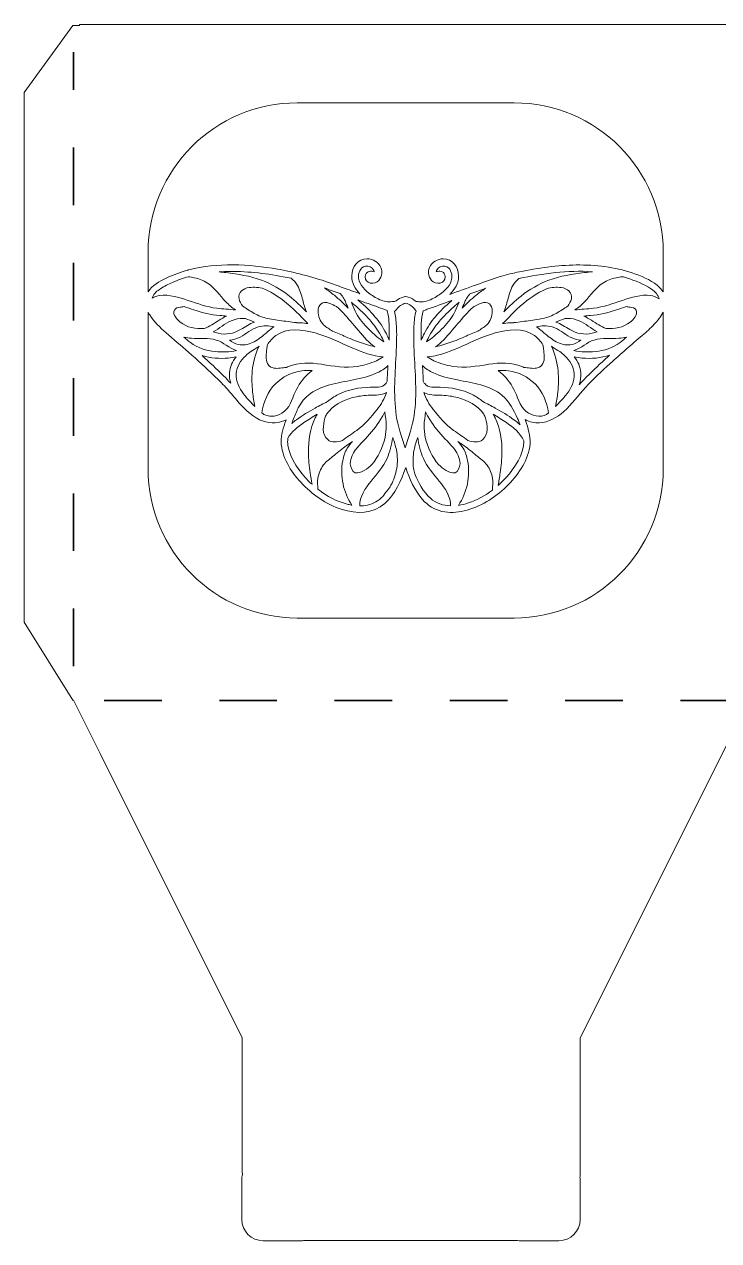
# Model space of a CAD drawing. Extents: x -186 to 798, y -614 to -178.
# Drawn here: x -185.9 to 62.5, y -613.6 to -178.5 of the extents above; entities that cross this region are included whole.
import ezdxf

# ---------------------------------------------------------------- set-up
doc = ezdxf.new("R2010")
doc.units = 0
doc.header["$MEASUREMENT"] = 0
doc.linetypes.add('AI-Linetype-3', pattern=[41.240002, 20.620001, -20.620001])
doc.linetypes.add('AI-Linetype-6', pattern=[41.240002, 20.620001, -20.620001])
doc.layers.add('Layer 1', color=7, linetype='Continuous')

# ---------------------------------------------------------------- blocks, each defined once
blk = doc.blocks.new('block 2')
at = {"layer": 'Layer 1', "lineweight": 0}
for points, knots in [([(322.07, -178.46), (322.07, -178.46), (72.07, -178.46), (72.07, -178.46), (72.07, -178.46), (65.76, -178.46), (65.76, -178.46), (65.76, -178.46), (-166.11, -178.46), (-166.11, -178.46), (-166.11, -178.46), (-166.11, -178.83), (-166.11, -178.83), (-166.11, -178.83), (-167.48, -178.83), (-167.48, -178.83), (-167.48, -178.83), (-168.48, -178.83), (-168.48, -178.83), (-168.48, -178.83), (-185.89, -202.82), (-185.89, -202.82), (-185.89, -202.82), (-185.89, -392.3), (-185.89, -392.3), (-185.89, -392.3), (-168.48, -420.23), (-168.48, -420.23), (-168.48, -420.23), (-168.34, -420.23), (-168.34, -420.23), (-168.34, -420.23), (-167.48, -421.95), (-167.48, -421.95), (-167.48, -421.95), (-158.8, -439.3), (-158.8, -439.3), (-158.8, -439.3), (-107.9, -541.09), (-107.9, -541.09), (-107.9, -541.09), (-107.9, -589.36), (-107.9, -589.36), (-107.9, -589.57), (-107.89, -589.78), (-107.88, -589.99), (-108.03, -590.57), (-108.11, -591.17), (-108.11, -591.8), (-108.11, -591.8), (-108.11, -605.99), (-108.11, -605.99), (-108.11, -610.19), (-104.7, -613.6), (-100.5, -613.6), (-100.5, -613.6), (-86.31, -613.6), (-86.31, -613.6), (-85.89, -613.6), (-85.49, -613.56), (-85.09, -613.49), (-84.64, -613.52), (-84.19, -613.53), (-83.73, -613.53), (-83.73, -613.53), (-11.22, -613.53), (-11.22, -613.53), (-10.81, -613.53), (-10.41, -613.52), (-10.01, -613.5), (-9.63, -613.56), (-9.25, -613.6), (-8.86, -613.6), (-8.86, -613.6), (5.34, -613.6), (5.34, -613.6), (9.54, -613.6), (12.95, -610.19), (12.95, -605.99), (12.95, -605.99), (12.95, -591.8), (12.95, -591.8), (12.95, -591.5), (12.93, -591.22), (12.89, -590.94), (12.93, -590.43), (12.95, -589.93), (12.95, -589.42), (12.95, -589.42), (12.95, -541.09), (12.95, -541.09), (12.95, -541.09), (63.83, -439.3), (63.83, -439.3), (63.83, -439.3), (65.76, -435.43), (65.76, -435.43), (65.76, -435.43), (73.39, -420.18), (73.39, -420.18), (73.39, -420.18), (73.39, -541.09), (73.39, -541.09), (73.39, -541.09), (170.09, -541.09), (170.09, -541.09), (170.36, -541.09), (170.63, -541.08), (170.89, -541.07), (171.38, -541.16), (171.89, -541.22), (172.41, -541.22), (172.41, -541.22), (186.61, -541.22), (186.61, -541.22), (190.81, -541.22), (194.21, -537.81), (194.21, -533.61), (194.21, -533.61), (194.21, -519.42), (194.21, -519.42), (194.21, -519.09), (194.19, -518.77), (194.15, -518.46), (194.18, -517.93), (194.2, -517.4), (194.2, -516.86), (194.2, -516.86), (194.2, -480.6), (194.2, -480.6), (194.2, -480.6), (314.74, -420.33), (314.74, -420.33), (314.74, -420.33), (314.74, -613.53), (314.74, -613.53), (314.74, -613.53), (351, -613.53), (351, -613.53), (351.91, -613.53), (352.8, -613.48), (353.67, -613.39), (353.67, -613.39), (367.45, -613.39), (367.45, -613.39), (371.65, -613.39), (375.06, -609.98), (375.06, -605.78), (375.06, -605.78), (375.06, -592.1), (375.06, -592.1), (375.16, -591.22), (375.21, -590.33), (375.22, -589.42), (375.22, -589.42), (375.22, -541.09), (375.22, -541.09), (375.22, -541.09), (496.07, -541.09), (496.07, -541.09), (496.07, -541.09), (496.07, -589.36), (496.07, -589.36), (496.07, -589.56), (496.08, -589.76), (496.08, -589.96), (495.97, -590.48), (495.9, -591.03), (495.9, -591.58), (495.9, -591.58), (495.9, -605.78), (495.9, -605.78), (495.9, -609.98), (499.31, -613.39), (503.51, -613.39), (503.51, -613.39), (517.6, -613.39), (517.6, -613.39), (518.47, -613.48), (519.35, -613.53), (520.24, -613.53), (520.24, -613.53), (556.53, -613.53), (556.53, -613.53), (556.53, -613.53), (556.53, -420.18), (556.53, -420.18), (556.53, -420.18), (677.35, -480.59), (677.35, -480.59), (677.35, -480.6), (677.36, -516.91), (677.35, -516.92), (677.35, -517.32), (677.36, -517.72), (677.38, -518.12), (677.33, -518.48), (677.3, -518.84), (677.3, -519.2), (677.3, -519.2), (677.3, -533.4), (677.3, -533.4), (677.3, -537.6), (680.7, -541.01), (684.9, -541.01), (684.9, -541.01), (699.1, -541.01), (699.1, -541.01), (699.21, -541.01), (699.31, -541), (699.42, -540.99), (700.11, -541.05), (700.81, -541.09), (701.52, -541.09), (701.52, -541.09), (798.2, -541.09), (798.2, -541.09), (798.2, -541.09), (798.2, -178.46), (798.2, -178.46), (798.2, -178.46), (322.07, -178.46), (322.07, -178.46)], [0, 0, 0, 0, 1, 1, 1, 2, 2, 2, 3, 3, 3, 4, 4, 4, 5, 5, 5, 6, 6, 6, 7, 7, 7, 8, 8, 8, 9, 9, 9, 10, 10, 10, 11, 11, 11, 12, 12, 12, 13, 13, 13, 14, 14, 14, 15, 15, 15, 16, 16, 16, 17, 17, 17, 18, 18, 18, 19, 19, 19, 20, 20, 20, 21, 21, 21, 22, 22, 22, 23, 23, 23, 24, 24, 24, 25, 25, 25, 26, 26, 26, 27, 27, 27, 28, 28, 28, 29, 29, 29, 30, 30, 30, 31, 31, 31, 32, 32, 32, 33, 33, 33, 34, 34, 34, 35, 35, 35, 36, 36, 36, 37, 37, 37, 38, 38, 38, 39, 39, 39, 40, 40, 40, 41, 41, 41, 42, 42, 42, 43, 43, 43, 44, 44, 44, 45, 45, 45, 46, 46, 46, 47, 47, 47, 48, 48, 48, 49, 49, 49, 50, 50, 50, 51, 51, 51, 52, 52, 52, 53, 53, 53, 54, 54, 54, 55, 55, 55, 56, 56, 56, 57, 57, 57, 58, 58, 58, 59, 59, 59, 60, 60, 60, 61, 61, 61, 62, 62, 62, 63, 63, 63, 64, 64, 64, 65, 65, 65, 66, 66, 66, 67, 67, 67, 68, 68, 68, 69, 69, 69, 70, 70, 70, 71, 71, 71, 72, 72, 72, 73, 73, 73, 74, 74, 74, 74]), ([(42.68, -274.17), (42.14, -273.29), (41.41, -272.5), (40.54, -271.82), (37.95, -269.79), (34.69, -268.43), (31.6, -267.37), (28.44, -266.28), (25.16, -265.58), (21.85, -265.13), (15.04, -264.22), (8.13, -264.44), (1.33, -265.29), (-2.04, -265.72), (-5.38, -266.29), (-8.69, -266.99), (-11, -267.48), (-13.35, -267.96), (-15.61, -268.67), (-18.46, -269.57), (-21.28, -270.62), (-24.1, -271.62), (-27.3, -272.76), (-30.5, -273.92), (-33.7, -275.07), (-31.84, -273.31), (-30.45, -271.1), (-30.51, -268.41), (-30.58, -265.25), (-32.66, -262.42), (-36, -262.35), (-38.07, -262.3), (-40.07, -263.51), (-40.92, -265.41), (-41.7, -267.17), (-41.24, -269.39), (-39.61, -270.52), (-38.67, -271.18), (-37.35, -271.36), (-36.33, -270.74), (-35.45, -270.2), (-35.06, -269.04), (-35.44, -268.07), (-35.95, -266.8), (-37.42, -266.36), (-38.52, -267.04), (-38.5, -266.84), (-38.46, -266.65), (-38.38, -266.48), (-37.87, -265.35), (-36.58, -264.8), (-35.4, -265.01), (-33.42, -265.35), (-32.78, -267.49), (-32.95, -269.25), (-33.19, -271.84), (-35.45, -273.75), (-37.43, -275.17), (-38.71, -276.09), (-40.14, -276.89), (-41.64, -277.39), (-42.34, -277.63), (-43.07, -277.73), (-43.81, -277.73), (-44.38, -277.72), (-45.12, -277.71), (-45.75, -277.56), (-46.57, -276.89), (-47.5, -276.36), (-48.52, -276.02), (-48.8, -275.93), (-49.09, -275.85), (-49.38, -275.78), (-49.41, -275.78), (-49.43, -275.77), (-49.46, -275.77), (-49.48, -275.77), (-49.51, -275.78), (-49.53, -275.78), (-49.83, -275.85), (-50.12, -275.93), (-50.4, -276.02), (-51.3, -276.32), (-52.14, -276.77), (-52.89, -277.34), (-52.9, -277.35), (-52.92, -277.35), (-52.93, -277.36), (-53.63, -277.69), (-54.69, -277.72), (-55.46, -277.73), (-56.19, -277.73), (-56.92, -277.63), (-57.62, -277.39), (-59.12, -276.89), (-60.55, -276.09), (-61.83, -275.17), (-63.81, -273.75), (-66.07, -271.84), (-66.32, -269.25), (-66.48, -267.49), (-65.85, -265.35), (-63.86, -265.01), (-62.68, -264.8), (-61.39, -265.35), (-60.88, -266.48), (-60.8, -266.65), (-60.76, -266.84), (-60.74, -267.04), (-61.84, -266.36), (-63.31, -266.8), (-63.82, -268.07), (-64.2, -269.04), (-63.81, -270.2), (-62.93, -270.74), (-61.91, -271.36), (-60.59, -271.18), (-59.65, -270.52), (-58.02, -269.39), (-57.56, -267.17), (-58.35, -265.41), (-59.19, -263.51), (-61.19, -262.3), (-63.26, -262.35), (-66.61, -262.42), (-68.69, -265.25), (-68.75, -268.41), (-68.81, -270.99), (-67.54, -273.12), (-65.8, -274.84), (-67.82, -274.12), (-69.83, -273.4), (-71.85, -272.68), (-73.71, -272.01), (-75.56, -271.35), (-77.42, -270.69), (-82.23, -269), (-90.26, -266.87), (-95.28, -266.02), (-105.61, -264.28), (-116.78, -263.63), (-127.05, -266.32), (-127.08, -266.32), (-127.1, -266.32), (-127.13, -266.32), (-127.22, -266.31), (-127.3, -266.35), (-127.36, -266.4), (-130.04, -267.12), (-132.67, -268.07), (-135.19, -269.29), (-137.57, -270.44), (-140.17, -271.84), (-141.61, -274.13), (-141.61, -274.13), (-141.61, -259.94), (-141.61, -259.94), (-141.61, -230.46), (-117.71, -206.56), (-88.23, -206.56), (-88.23, -206.56), (-10.7, -206.56), (-10.7, -206.56), (18.78, -206.56), (42.68, -230.46), (42.68, -259.94), (42.68, -259.94), (42.68, -274.17), (42.68, -274.17)], [0, 0, 0, 0, 1, 1, 1, 2, 2, 2, 3, 3, 3, 4, 4, 4, 5, 5, 5, 6, 6, 6, 7, 7, 7, 8, 8, 8, 9, 9, 9, 10, 10, 10, 11, 11, 11, 12, 12, 12, 13, 13, 13, 14, 14, 14, 15, 15, 15, 16, 16, 16, 17, 17, 17, 18, 18, 18, 19, 19, 19, 20, 20, 20, 21, 21, 21, 22, 22, 22, 23, 23, 23, 24, 24, 24, 25, 25, 25, 26, 26, 26, 27, 27, 27, 28, 28, 28, 29, 29, 29, 30, 30, 30, 31, 31, 31, 32, 32, 32, 33, 33, 33, 34, 34, 34, 35, 35, 35, 36, 36, 36, 37, 37, 37, 38, 38, 38, 39, 39, 39, 40, 40, 40, 41, 41, 41, 42, 42, 42, 43, 43, 43, 44, 44, 44, 45, 45, 45, 46, 46, 46, 47, 47, 47, 48, 48, 48, 49, 49, 49, 50, 50, 50, 51, 51, 51, 52, 52, 52, 53, 53, 53, 54, 54, 54, 55, 55, 55, 56, 56, 56, 56]), ([(-113.82, -277.72), (-112.79, -278.8), (-111.61, -279.75), (-110.37, -280.62), (-112.57, -280.37), (-114.81, -280.33), (-117, -280.04), (-120.6, -279.56), (-123.92, -278.35), (-127.34, -277.21), (-130.47, -276.17), (-134.12, -274.99), (-137.45, -275.47), (-138.36, -275.6), (-139.32, -275.94), (-140.16, -276.46), (-140.12, -276.32), (-140.07, -276.19), (-140.02, -276.06), (-139.48, -274.75), (-138.31, -273.77), (-137.15, -273.03), (-135.8, -272.16), (-134.35, -271.43), (-132.88, -270.78), (-131.02, -269.96), (-129.1, -269.29), (-127.14, -268.76), (-126.45, -268.84), (-125.75, -268.95), (-125.07, -269.09), (-123.36, -269.44), (-121.86, -270.08), (-120.38, -271), (-117.67, -272.69), (-115.99, -275.45), (-113.82, -277.72)], [0, 0, 0, 0, 1, 1, 1, 2, 2, 2, 3, 3, 3, 4, 4, 4, 5, 5, 5, 6, 6, 6, 7, 7, 7, 8, 8, 8, 9, 9, 9, 10, 10, 10, 11, 11, 11, 12, 12, 12, 12]), ([(-91.07, -275.66), (-94.1, -273.31), (-97.44, -271.33), (-101.03, -269.98), (-105.1, -268.46), (-109.44, -267.8), (-113.74, -267.29), (-114.54, -267.19), (-115.35, -267.1), (-116.16, -267.02), (-115.3, -266.96), (-114.45, -266.93), (-113.6, -266.9), (-106.8, -266.73), (-100.01, -267.46), (-93.34, -268.74), (-92.38, -268.92), (-91.42, -269.11), (-90.46, -269.32), (-89.51, -269.99), (-88.74, -270.82), (-88.14, -271.92), (-87.25, -273.55), (-86.75, -275.29), (-86.29, -277.07), (-85.91, -278.56), (-85.48, -279.98), (-84.91, -281.33), (-86.86, -279.33), (-88.84, -277.39), (-91.07, -275.66)], [0, 0, 0, 0, 1, 1, 1, 2, 2, 2, 3, 3, 3, 4, 4, 4, 5, 5, 5, 6, 6, 6, 7, 7, 7, 8, 8, 8, 9, 9, 9, 10, 10, 10, 10]), ([(14.48, -267.29), (10.18, -267.8), (5.84, -268.46), (1.77, -269.98), (-1.82, -271.33), (-5.17, -273.31), (-8.19, -275.66), (-10.42, -277.39), (-12.41, -279.33), (-14.35, -281.33), (-13.78, -279.98), (-13.35, -278.56), (-12.97, -277.07), (-12.51, -275.29), (-12.01, -273.55), (-11.12, -271.92), (-10.56, -270.88), (-9.84, -270.09), (-8.96, -269.43), (-0.46, -267.55), (8.57, -266.35), (17.37, -266.97), (16.4, -267.07), (15.44, -267.17), (14.48, -267.29)], [0, 0, 0, 0, 1, 1, 1, 2, 2, 2, 3, 3, 3, 4, 4, 4, 5, 5, 5, 6, 6, 6, 7, 7, 7, 8, 8, 8, 8]), ([(28.08, -277.21), (24.66, -278.35), (21.34, -279.56), (17.74, -280.04), (15.55, -280.33), (13.31, -280.37), (11.11, -280.62), (12.35, -279.75), (13.53, -278.8), (14.56, -277.72), (16.73, -275.45), (18.4, -272.69), (21.12, -271), (22.59, -270.08), (24.1, -269.44), (25.8, -269.09), (26.55, -268.94), (27.31, -268.82), (28.07, -268.73), (28.56, -268.87), (29.05, -269.01), (29.54, -269.15), (32.64, -270.1), (35.76, -271.37), (38.47, -273.18), (39.83, -274.1), (40.89, -275.27), (41.23, -276.68), (40.33, -276.04), (39.23, -275.62), (38.19, -275.47), (34.86, -274.99), (31.21, -276.17), (28.08, -277.21)], [0, 0, 0, 0, 1, 1, 1, 2, 2, 2, 3, 3, 3, 4, 4, 4, 5, 5, 5, 6, 6, 6, 7, 7, 7, 8, 8, 8, 9, 9, 9, 10, 10, 10, 11, 11, 11, 11]), ([(-85.64, -285.37), (-86.56, -285.25), (-87.5, -285.19), (-88.44, -285.19), (-88.46, -285.19), (-88.48, -285.18), (-88.5, -285.18), (-89.51, -285.03), (-90.52, -284.9), (-91.54, -284.79), (-93.53, -284.57), (-95.53, -284.33), (-97.51, -283.96), (-99.25, -283.64), (-100.95, -283.19), (-102.55, -282.42), (-104.04, -281.71), (-105.43, -280.81), (-106.81, -279.92), (-107.13, -279.71), (-107.45, -279.5), (-107.77, -279.29), (-108.37, -278.48), (-108.86, -277.61), (-109.07, -276.63), (-109.55, -274.28), (-107.55, -272.91), (-105.46, -272.62), (-103.73, -272.37), (-101.89, -272.57), (-100.2, -273.06), (-96.8, -274.58), (-93.68, -276.75), (-90.89, -279.2), (-89.5, -280.42), (-88.17, -281.71), (-86.89, -283.04), (-86.09, -283.87), (-85.32, -284.73), (-84.5, -285.54), (-84.88, -285.47), (-85.26, -285.41), (-85.64, -285.37)], [0, 0, 0, 0, 1, 1, 1, 2, 2, 2, 3, 3, 3, 4, 4, 4, 5, 5, 5, 6, 6, 6, 7, 7, 7, 8, 8, 8, 9, 9, 9, 10, 10, 10, 11, 11, 11, 12, 12, 12, 13, 13, 13, 14, 14, 14, 14]), ([(-78.54, -272.77), (-76.65, -273.44), (-74.76, -274.11), (-72.87, -274.78), (-72.64, -275.11), (-72.34, -275.41), (-72.11, -275.73), (-71.73, -276.27), (-71.43, -276.85), (-71.14, -277.43), (-70.74, -278.27), (-70.39, -279.13), (-70.04, -279.98), (-71.6, -278.36), (-73.22, -276.81), (-74.98, -275.4), (-76.11, -274.49), (-77.3, -273.6), (-78.54, -272.77)], [0, 0, 0, 0, 1, 1, 1, 2, 2, 2, 3, 3, 3, 4, 4, 4, 5, 5, 5, 6, 6, 6, 6]), ([(-29.22, -279.98), (-28.87, -279.13), (-28.52, -278.27), (-28.12, -277.43), (-27.84, -276.85), (-27.53, -276.27), (-27.15, -275.73), (-26.95, -275.45), (-26.7, -275.19), (-26.48, -274.91), (-24.63, -274.23), (-22.77, -273.55), (-20.91, -272.9), (-22.08, -273.69), (-23.21, -274.54), (-24.29, -275.4), (-26.04, -276.81), (-27.67, -278.36), (-29.22, -279.98)], [0, 0, 0, 0, 1, 1, 1, 2, 2, 2, 3, 3, 3, 4, 4, 4, 5, 5, 5, 6, 6, 6, 6]), ([(-12.37, -283.04), (-11.09, -281.71), (-9.76, -280.42), (-8.38, -279.2), (-5.58, -276.75), (-2.46, -274.58), (0.94, -273.06), (2.63, -272.57), (4.47, -272.37), (6.2, -272.62), (8.28, -272.91), (10.29, -274.28), (9.81, -276.63), (9.6, -277.61), (9.11, -278.48), (8.51, -279.29), (8.19, -279.5), (7.87, -279.71), (7.55, -279.92), (6.16, -280.81), (4.78, -281.71), (3.29, -282.42), (1.69, -283.19), (-0.01, -283.64), (-1.76, -283.96), (-3.73, -284.33), (-5.73, -284.57), (-7.72, -284.79), (-8.74, -284.9), (-9.75, -285.03), (-10.77, -285.18), (-10.79, -285.18), (-10.81, -285.19), (-10.83, -285.19), (-11.76, -285.19), (-12.7, -285.25), (-13.62, -285.37), (-14, -285.41), (-14.38, -285.47), (-14.76, -285.54), (-13.94, -284.73), (-13.17, -283.87), (-12.37, -283.04)], [0, 0, 0, 0, 1, 1, 1, 2, 2, 2, 3, 3, 3, 4, 4, 4, 5, 5, 5, 6, 6, 6, 7, 7, 7, 8, 8, 8, 9, 9, 9, 10, 10, 10, 11, 11, 11, 12, 12, 12, 13, 13, 13, 14, 14, 14, 14]), ([(-74.26, -279.46), (-73.86, -279.74), (-73.47, -280.05), (-73.09, -280.38), (-71.28, -282.27), (-69.55, -284.24), (-67.85, -286.19), (-65.91, -288.42), (-64.06, -290.91), (-61.79, -292.83), (-61.38, -293.17), (-60.96, -293.49), (-60.52, -293.78), (-62.48, -293.36), (-64.39, -292.69), (-66.29, -292.06), (-66.79, -291.9), (-67.3, -291.73), (-67.81, -291.55), (-68.85, -291.13), (-69.87, -290.68), (-70.9, -290.22), (-72.46, -289.53), (-74.02, -288.84), (-75.6, -288.2), (-76.71, -287.56), (-77.77, -286.85), (-78.75, -286.03), (-78.77, -286.01), (-78.8, -285.98), (-78.82, -285.95), (-79.43, -285.28), (-79.94, -284.52), (-80.3, -283.68), (-80.93, -282.22), (-81.18, -279.53), (-79.74, -278.41), (-78.26, -277.24), (-75.56, -278.56), (-74.26, -279.46)], [0, 0, 0, 0, 1, 1, 1, 2, 2, 2, 3, 3, 3, 4, 4, 4, 5, 5, 5, 6, 6, 6, 7, 7, 7, 8, 8, 8, 9, 9, 9, 10, 10, 10, 11, 11, 11, 12, 12, 12, 13, 13, 13, 13]), ([(-62.4, -284.1), (-60.9, -285.83), (-59.5, -287.71), (-58.38, -289.72), (-57.97, -290.46), (-57.61, -291.22), (-57.27, -291.99), (-58.21, -291.46), (-59.1, -290.81), (-59.92, -290.08), (-61.77, -288.45), (-63.58, -286.68), (-65.15, -284.78), (-66.72, -282.89), (-67.7, -280.82), (-68.62, -278.56), (-68.71, -278.35), (-68.8, -278.13), (-68.89, -277.91), (-68.49, -278.25), (-68.08, -278.59), (-67.68, -278.94), (-65.82, -280.54), (-64.02, -282.23), (-62.4, -284.1)], [0, 0, 0, 0, 1, 1, 1, 2, 2, 2, 3, 3, 3, 4, 4, 4, 5, 5, 5, 6, 6, 6, 7, 7, 7, 8, 8, 8, 8]), ([(-55.38, -291.49), (-55.68, -290.62), (-56.07, -289.78), (-56.48, -288.96), (-57.56, -286.83), (-58.89, -284.85), (-60.44, -283.04), (-62.16, -281.02), (-64.07, -279.18), (-66.07, -277.44), (-66.22, -277.31), (-66.37, -277.19), (-66.52, -277.06), (-64.09, -277.93), (-61.67, -278.79), (-59.25, -279.66), (-58.19, -280.04), (-57.13, -280.42), (-56.07, -280.79), (-55.7, -282.36), (-55.44, -283.86), (-55.4, -285.52), (-55.36, -287.51), (-55.33, -289.5), (-55.38, -291.49)], [0, 0, 0, 0, 1, 1, 1, 2, 2, 2, 3, 3, 3, 4, 4, 4, 5, 5, 5, 6, 6, 6, 7, 7, 7, 8, 8, 8, 8]), ([(-46.14, -301.09), (-45.72, -308.74), (-45.44, -316.59), (-47.72, -323.99), (-48.34, -326.01), (-49.09, -327.98), (-49.63, -330.01), (-50.17, -327.98), (-50.92, -326.01), (-51.54, -323.99), (-53.83, -316.59), (-53.54, -308.74), (-53.12, -301.09), (-52.91, -297.15), (-52.65, -293.19), (-52.68, -289.24), (-52.7, -287.35), (-52.77, -285.47), (-53.01, -283.6), (-53.12, -282.82), (-53.25, -281.99), (-53.51, -281.23), (-53.24, -281.05), (-53.01, -280.77), (-52.76, -280.43), (-51.93, -279.33), (-50.76, -278.58), (-49.46, -278.18), (-48.07, -278.61), (-46.89, -279.44), (-46.01, -280.64), (-45.9, -280.79), (-45.79, -280.92), (-45.68, -281.03), (-45.99, -281.85), (-46.14, -282.75), (-46.25, -283.6), (-46.49, -285.47), (-46.57, -287.35), (-46.58, -289.24), (-46.61, -293.19), (-46.35, -297.15), (-46.14, -301.09)], [0, 0, 0, 0, 1, 1, 1, 2, 2, 2, 3, 3, 3, 4, 4, 4, 5, 5, 5, 6, 6, 6, 7, 7, 7, 8, 8, 8, 9, 9, 9, 10, 10, 10, 11, 11, 11, 12, 12, 12, 13, 13, 13, 14, 14, 14, 14]), ([(-33.19, -277.44), (-35.19, -279.18), (-37.1, -281.02), (-38.82, -283.04), (-40.37, -284.85), (-41.7, -286.83), (-42.78, -288.96), (-43.2, -289.78), (-43.58, -290.62), (-43.89, -291.49), (-43.93, -289.5), (-43.91, -287.51), (-43.86, -285.52), (-43.82, -283.91), (-43.58, -282.45), (-43.22, -280.95), (-42.73, -280.77), (-42.24, -280.58), (-41.75, -280.4), (-38.83, -279.36), (-35.91, -278.31), (-32.99, -277.27), (-33.06, -277.33), (-33.13, -277.38), (-33.19, -277.44)], [0, 0, 0, 0, 1, 1, 1, 2, 2, 2, 3, 3, 3, 4, 4, 4, 5, 5, 5, 6, 6, 6, 7, 7, 7, 8, 8, 8, 8]), ([(-30.64, -278.56), (-31.56, -280.82), (-32.55, -282.89), (-34.11, -284.78), (-35.69, -286.68), (-37.49, -288.45), (-39.34, -290.08), (-40.16, -290.81), (-41.05, -291.46), (-41.99, -291.99), (-41.65, -291.22), (-41.29, -290.46), (-40.88, -289.72), (-39.76, -287.71), (-38.36, -285.83), (-36.86, -284.1), (-35.24, -282.23), (-33.45, -280.54), (-31.58, -278.94), (-31.18, -278.59), (-30.78, -278.25), (-30.37, -277.91), (-30.46, -278.13), (-30.55, -278.35), (-30.64, -278.56)], [0, 0, 0, 0, 1, 1, 1, 2, 2, 2, 3, 3, 3, 4, 4, 4, 5, 5, 5, 6, 6, 6, 7, 7, 7, 8, 8, 8, 8]), ([(-26.17, -280.38), (-25.79, -280.05), (-25.4, -279.74), (-25, -279.46), (-23.7, -278.56), (-21.01, -277.24), (-19.52, -278.41), (-18.09, -279.53), (-18.33, -282.22), (-18.96, -283.68), (-19.32, -284.52), (-19.83, -285.28), (-20.44, -285.95), (-20.46, -285.98), (-20.49, -286.01), (-20.52, -286.03), (-21.49, -286.85), (-22.55, -287.56), (-23.66, -288.2), (-25.24, -288.84), (-26.8, -289.53), (-28.36, -290.22), (-29.39, -290.68), (-30.42, -291.13), (-31.45, -291.55), (-31.96, -291.73), (-32.47, -291.9), (-32.98, -292.06), (-34.87, -292.69), (-36.78, -293.36), (-38.74, -293.78), (-38.3, -293.49), (-37.88, -293.17), (-37.47, -292.83), (-35.21, -290.91), (-33.35, -288.42), (-31.41, -286.19), (-29.71, -284.24), (-27.99, -282.27), (-26.17, -280.38)], [0, 0, 0, 0, 1, 1, 1, 2, 2, 2, 3, 3, 3, 4, 4, 4, 5, 5, 5, 6, 6, 6, 7, 7, 7, 8, 8, 8, 9, 9, 9, 10, 10, 10, 11, 11, 11, 12, 12, 12, 13, 13, 13, 13]), ([(42.68, -337.46), (42.68, -366.95), (18.78, -390.85), (-10.7, -390.85), (-10.7, -390.85), (-88.23, -390.85), (-88.23, -390.85), (-117.71, -390.85), (-141.61, -366.95), (-141.61, -337.46), (-141.61, -337.46), (-141.61, -281.48), (-141.61, -281.48), (-141.6, -281.48), (-141.59, -281.49), (-141.58, -281.49), (-141.41, -281.81), (-141.23, -282.13), (-141.04, -282.43), (-139.49, -284.87), (-137.35, -286.91), (-135.2, -288.8), (-132.53, -291.15), (-129.78, -293.4), (-127.11, -295.75), (-124, -298.48), (-120.95, -301.28), (-117.97, -304.15), (-116.55, -305.52), (-115.13, -306.88), (-113.8, -308.35), (-112.45, -309.84), (-111.19, -311.41), (-109.88, -312.94), (-107.56, -315.64), (-105.02, -318.37), (-101.73, -319.89), (-98.84, -321.22), (-95.67, -321.48), (-92.73, -320.17), (-92.54, -320.09), (-92.35, -320), (-92.17, -319.9), (-92.22, -320.03), (-92.27, -320.16), (-92.32, -320.29), (-93.18, -322.63), (-94.15, -325.26), (-94.04, -327.79), (-93.81, -333.26), (-90.57, -338.38), (-86.98, -342.3), (-83, -346.65), (-77.87, -350.24), (-72.22, -352.03), (-67.01, -353.67), (-61.18, -353.56), (-56.89, -349.85), (-53.1, -346.57), (-51.03, -341.72), (-49.46, -336.94), (-48.07, -341.1), (-46.32, -345.21), (-43.41, -348.48), (-41.57, -350.54), (-39.19, -352.11), (-36.47, -352.7), (-33.87, -353.27), (-31.17, -353.12), (-28.58, -352.54), (-22.85, -351.24), (-17.59, -347.87), (-13.41, -343.82), (-9.51, -340.03), (-5.99, -335.09), (-5.08, -329.61), (-4.61, -326.7), (-5.3, -323.98), (-6.26, -321.23), (-6.42, -320.78), (-6.59, -320.33), (-6.75, -319.88), (-5.17, -320.7), (-3.42, -321.16), (-1.57, -321.05), (1.72, -320.85), (4.66, -319.13), (7.09, -317), (10.01, -314.43), (12.29, -311.22), (14.89, -308.35), (17.62, -305.32), (20.69, -302.55), (23.69, -299.79), (27.44, -296.35), (31.28, -293.02), (35.18, -289.76), (36.68, -288.5), (38.13, -287.19), (39.46, -285.77), (40.65, -284.51), (41.86, -283.07), (42.68, -281.48), (42.68, -281.48), (42.68, -337.46), (42.68, -337.46)], [0, 0, 0, 0, 1, 1, 1, 2, 2, 2, 3, 3, 3, 4, 4, 4, 5, 5, 5, 6, 6, 6, 7, 7, 7, 8, 8, 8, 9, 9, 9, 10, 10, 10, 11, 11, 11, 12, 12, 12, 13, 13, 13, 14, 14, 14, 15, 15, 15, 16, 16, 16, 17, 17, 17, 18, 18, 18, 19, 19, 19, 20, 20, 20, 21, 21, 21, 22, 22, 22, 23, 23, 23, 24, 24, 24, 25, 25, 25, 26, 26, 26, 27, 27, 27, 28, 28, 28, 29, 29, 29, 30, 30, 30, 31, 31, 31, 32, 32, 32, 33, 33, 33, 34, 34, 34, 35, 35, 35, 35]), ([(-118.86, -285.99), (-119.72, -286.51), (-120.61, -286.93), (-121.52, -287.26), (-124.53, -287.57), (-127.66, -286.88), (-130.08, -285), (-131.26, -284.08), (-132.92, -282.39), (-132.22, -280.74), (-131.85, -279.87), (-130.97, -279.78), (-130.15, -279.67), (-129.7, -279.61), (-129.22, -279.51), (-128.73, -279.44), (-127.55, -279.82), (-126.38, -280.23), (-125.22, -280.63), (-122.19, -281.68), (-119.11, -282.32), (-115.93, -282.62), (-115.13, -282.69), (-114.33, -282.76), (-113.53, -282.8), (-115.4, -283.68), (-117.08, -284.93), (-118.86, -285.99)], [0, 0, 0, 0, 1, 1, 1, 2, 2, 2, 3, 3, 3, 4, 4, 4, 5, 5, 5, 6, 6, 6, 7, 7, 7, 8, 8, 8, 9, 9, 9, 9]), ([(22.25, -287.26), (21.35, -286.93), (20.46, -286.51), (19.6, -285.99), (17.82, -284.93), (16.14, -283.68), (14.27, -282.8), (15.07, -282.76), (15.87, -282.69), (16.67, -282.62), (19.85, -282.32), (22.93, -281.68), (25.95, -280.63), (27.12, -280.23), (28.29, -279.82), (29.47, -279.44), (29.95, -279.51), (30.43, -279.61), (30.88, -279.67), (31.71, -279.78), (32.59, -279.87), (32.96, -280.74), (33.66, -282.39), (32, -284.08), (30.82, -285), (28.39, -286.88), (25.27, -287.57), (22.25, -287.26)], [0, 0, 0, 0, 1, 1, 1, 2, 2, 2, 3, 3, 3, 4, 4, 4, 5, 5, 5, 6, 6, 6, 7, 7, 7, 8, 8, 8, 9, 9, 9, 9]), ([(-111.87, -284.53), (-110.53, -283.93), (-109.1, -283.65), (-107.64, -283.65), (-107.35, -283.65), (-107.07, -283.67), (-106.8, -283.71), (-105.71, -284.1), (-104.65, -284.58), (-103.56, -284.96), (-105.32, -285.58), (-106.84, -286.63), (-108.51, -287.63), (-110.98, -289.11), (-113.72, -289.65), (-116.54, -288.97), (-117.09, -288.83), (-117.68, -288.65), (-118.31, -288.46), (-116.12, -287.22), (-114.17, -285.56), (-111.87, -284.53)], [0, 0, 0, 0, 1, 1, 1, 2, 2, 2, 3, 3, 3, 4, 4, 4, 5, 5, 5, 6, 6, 6, 7, 7, 7, 7]), ([(-104.27, -292.29), (-105.86, -293), (-107.63, -293.43), (-109.35, -292.98), (-110.47, -292.68), (-111.48, -292.09), (-112.48, -291.48), (-111.16, -291.31), (-109.86, -290.92), (-108.68, -290.34), (-106.45, -289.23), (-104.67, -287.38), (-102.23, -286.68), (-100.28, -286.12), (-98.44, -286.3), (-96.56, -286.68), (-97.72, -287.39), (-98.73, -288.38), (-99.75, -289.22), (-101.16, -290.37), (-102.6, -291.55), (-104.27, -292.29)], [0, 0, 0, 0, 1, 1, 1, 2, 2, 2, 3, 3, 3, 4, 4, 4, 5, 5, 5, 6, 6, 6, 7, 7, 7, 7]), ([(-68.41, -294.27), (-64.96, -295.73), (-61.26, -297.12), (-57.48, -297.43), (-58.24, -297.97), (-59.06, -298.41), (-59.9, -298.8), (-62.06, -299.79), (-64.32, -300.45), (-66.66, -300.84), (-71.01, -301.56), (-75.24, -300.74), (-79.54, -300.08), (-83.57, -299.45), (-87.53, -299.41), (-91.4, -300.88), (-91.64, -300.97), (-91.88, -301.07), (-92.13, -301.17), (-92.31, -301.19), (-92.48, -301.21), (-92.66, -301.23), (-93.41, -301.32), (-94.16, -301.46), (-94.91, -301.51), (-96.49, -301.61), (-98.1, -301.36), (-98.89, -299.81), (-99.71, -298.21), (-99.33, -296.28), (-99.13, -294.58), (-99.07, -294.09), (-99.01, -293.6), (-98.91, -293.11), (-98.1, -291.86), (-97.12, -290.73), (-95.94, -289.82), (-92.09, -286.87), (-86.19, -287.67), (-81.85, -288.88), (-77.18, -290.18), (-72.86, -292.39), (-68.41, -294.27)], [0, 0, 0, 0, 1, 1, 1, 2, 2, 2, 3, 3, 3, 4, 4, 4, 5, 5, 5, 6, 6, 6, 7, 7, 7, 8, 8, 8, 9, 9, 9, 10, 10, 10, 11, 11, 11, 12, 12, 12, 13, 13, 13, 14, 14, 14, 14]), ([(-3.33, -289.82), (-2.15, -290.73), (-1.16, -291.86), (-0.35, -293.11), (-0.25, -293.6), (-0.2, -294.09), (-0.14, -294.58), (0.07, -296.28), (0.45, -298.21), (-0.38, -299.81), (-1.16, -301.36), (-2.77, -301.61), (-4.36, -301.51), (-5.11, -301.46), (-5.85, -301.32), (-6.6, -301.23), (-6.78, -301.21), (-6.96, -301.19), (-7.14, -301.17), (-7.38, -301.07), (-7.62, -300.97), (-7.87, -300.88), (-11.73, -299.41), (-15.69, -299.45), (-19.73, -300.08), (-24.03, -300.74), (-28.25, -301.56), (-32.61, -300.84), (-34.94, -300.45), (-37.2, -299.79), (-39.36, -298.8), (-40.2, -298.41), (-41.03, -297.97), (-41.78, -297.43), (-38, -297.12), (-34.31, -295.73), (-30.85, -294.27), (-26.41, -292.39), (-22.08, -290.18), (-17.42, -288.88), (-13.07, -287.67), (-7.18, -286.87), (-3.33, -289.82)], [0, 0, 0, 0, 1, 1, 1, 2, 2, 2, 3, 3, 3, 4, 4, 4, 5, 5, 5, 6, 6, 6, 7, 7, 7, 8, 8, 8, 9, 9, 9, 10, 10, 10, 11, 11, 11, 12, 12, 12, 13, 13, 13, 14, 14, 14, 14]), ([(0.49, -289.22), (-0.53, -288.38), (-1.54, -287.39), (-2.7, -286.68), (-0.82, -286.3), (1.02, -286.12), (2.96, -286.68), (5.4, -287.38), (7.18, -289.23), (9.42, -290.34), (10.6, -290.92), (11.9, -291.31), (13.22, -291.48), (12.22, -292.09), (11.21, -292.68), (10.09, -292.98), (8.37, -293.43), (6.6, -293), (5.01, -292.29), (3.34, -291.55), (1.9, -290.37), (0.49, -289.22)], [0, 0, 0, 0, 1, 1, 1, 2, 2, 2, 3, 3, 3, 4, 4, 4, 5, 5, 5, 6, 6, 6, 7, 7, 7, 7]), ([(4.3, -284.96), (5.39, -284.58), (6.45, -284.1), (7.54, -283.71), (7.81, -283.67), (8.09, -283.65), (8.38, -283.65), (9.84, -283.65), (11.27, -283.93), (12.61, -284.53), (14.91, -285.56), (16.86, -287.22), (19.05, -288.46), (18.42, -288.65), (17.82, -288.83), (17.28, -288.97), (14.45, -289.65), (11.72, -289.11), (9.25, -287.63), (7.58, -286.63), (6.06, -285.58), (4.3, -284.96)], [0, 0, 0, 0, 1, 1, 1, 2, 2, 2, 3, 3, 3, 4, 4, 4, 5, 5, 5, 6, 6, 6, 7, 7, 7, 7]), ([(-117.65, -295.53), (-120.9, -295.19), (-123.85, -294.29), (-126.49, -292.33), (-127.31, -291.72), (-128.06, -291.03), (-128.84, -290.36), (-127.91, -290.56), (-126.98, -290.69), (-126.07, -290.75), (-123.14, -290.94), (-120.1, -290.56), (-117.25, -291.39), (-114.59, -292.16), (-112.68, -294.4), (-110, -295.16), (-112.5, -295.67), (-115.09, -295.79), (-117.65, -295.53)], [0, 0, 0, 0, 1, 1, 1, 2, 2, 2, 3, 3, 3, 4, 4, 4, 5, 5, 5, 6, 6, 6, 6]), ([(18.39, -295.53), (15.83, -295.79), (13.24, -295.67), (10.74, -295.16), (13.42, -294.4), (15.33, -292.16), (17.99, -291.39), (20.84, -290.56), (23.88, -290.94), (26.8, -290.75), (27.72, -290.69), (28.65, -290.56), (29.58, -290.36), (28.8, -291.03), (28.05, -291.72), (27.22, -292.33), (24.58, -294.29), (21.64, -295.19), (18.39, -295.53)], [0, 0, 0, 0, 1, 1, 1, 2, 2, 2, 3, 3, 3, 4, 4, 4, 5, 5, 5, 6, 6, 6, 6]), ([(-104.22, -310.07), (-104.05, -311.76), (-103.72, -313.44), (-103.45, -315.13), (-103.88, -314.66), (-104.35, -314.23), (-104.76, -313.79), (-105.69, -312.8), (-106.6, -311.77), (-107.43, -310.7), (-109.02, -308.65), (-110.3, -306.08), (-110.12, -303.42), (-109.96, -300.91), (-108.48, -298.69), (-106.7, -297), (-106.14, -296.48), (-105.54, -295.99), (-104.91, -295.54), (-104.02, -295.07), (-103.17, -294.53), (-102.38, -293.91), (-102.23, -293.83), (-102.08, -293.74), (-101.93, -293.65), (-103.29, -296.41), (-104.05, -299.47), (-104.33, -302.54), (-104.57, -305.05), (-104.47, -307.57), (-104.22, -310.07)], [0, 0, 0, 0, 1, 1, 1, 2, 2, 2, 3, 3, 3, 4, 4, 4, 5, 5, 5, 6, 6, 6, 7, 7, 7, 8, 8, 8, 9, 9, 9, 10, 10, 10, 10]), ([(5.07, -302.54), (4.78, -299.47), (4.03, -296.41), (2.67, -293.65), (2.82, -293.74), (2.97, -293.83), (3.12, -293.91), (3.91, -294.53), (4.76, -295.07), (5.65, -295.54), (6.28, -295.99), (6.88, -296.48), (7.44, -297), (9.22, -298.69), (10.7, -300.91), (10.86, -303.42), (11.03, -306.08), (9.76, -308.65), (8.17, -310.7), (7.34, -311.77), (6.42, -312.8), (5.5, -313.79), (5.09, -314.23), (4.62, -314.66), (4.19, -315.13), (4.46, -313.44), (4.79, -311.76), (4.96, -310.07), (5.21, -307.57), (5.31, -305.05), (5.07, -302.54)], [0, 0, 0, 0, 1, 1, 1, 2, 2, 2, 3, 3, 3, 4, 4, 4, 5, 5, 5, 6, 6, 6, 7, 7, 7, 8, 8, 8, 9, 9, 9, 10, 10, 10, 10]), ([(-112.04, -306.88), (-112.87, -305.95), (-113.72, -305.04), (-114.61, -304.16), (-117.1, -301.71), (-119.65, -299.33), (-122.24, -296.98), (-119.25, -297.92), (-115.98, -298.11), (-112.94, -297.83), (-112, -297.75), (-111.06, -297.6), (-110.13, -297.41), (-111.41, -299.05), (-112.29, -301.01), (-112.47, -303.1), (-112.58, -304.39), (-112.41, -305.66), (-112.04, -306.88)], [0, 0, 0, 0, 1, 1, 1, 2, 2, 2, 3, 3, 3, 4, 4, 4, 5, 5, 5, 6, 6, 6, 6]), ([(13.21, -303.1), (13.03, -301.01), (12.15, -299.05), (10.87, -297.41), (11.79, -297.6), (12.73, -297.75), (13.67, -297.83), (16.9, -298.12), (20.39, -297.89), (23.52, -296.8), (22.32, -297.89), (21.12, -298.98), (19.94, -300.09), (17.41, -302.45), (14.91, -304.84), (12.61, -307.42), (13.09, -306.04), (13.33, -304.59), (13.21, -303.1)], [0, 0, 0, 0, 1, 1, 1, 2, 2, 2, 3, 3, 3, 4, 4, 4, 5, 5, 5, 6, 6, 6, 6]), ([(-96.08, -307.11), (-93.52, -304.54), (-90.14, -302.88), (-86.55, -302.42), (-85.33, -302.26), (-84.1, -302.26), (-82.87, -302.34), (-83.4, -302.71), (-83.9, -303.12), (-84.37, -303.54), (-86.35, -305.32), (-87.88, -307.58), (-88.98, -310), (-90.25, -312.77), (-90.91, -315.84), (-93.71, -317.53), (-94.79, -318.18), (-96.19, -318.65), (-97.53, -318.69), (-97.89, -318.66), (-98.25, -318.61), (-98.61, -318.52), (-99.18, -318.39), (-99.73, -318.21), (-100.26, -317.99), (-100.49, -317.83), (-100.7, -317.65), (-100.89, -317.44), (-100.32, -313.63), (-98.81, -309.85), (-96.08, -307.11)], [0, 0, 0, 0, 1, 1, 1, 2, 2, 2, 3, 3, 3, 4, 4, 4, 5, 5, 5, 6, 6, 6, 7, 7, 7, 8, 8, 8, 9, 9, 9, 10, 10, 10, 10]), ([(-81.85, -315.75), (-84.11, -317.06), (-86.4, -318.36), (-88.52, -319.89), (-89.1, -320.3), (-89.66, -320.75), (-90.18, -321.24), (-89.65, -319.77), (-89.06, -318.31), (-88.4, -316.9), (-88.32, -316.73), (-88.28, -316.57), (-88.28, -316.4), (-87.25, -314.47), (-86.08, -312.63), (-84.37, -311.21), (-79.95, -307.51), (-73.74, -306.74), (-68.29, -305.67), (-65.3, -305.09), (-62.29, -304.38), (-59.53, -303.06), (-58.44, -302.53), (-56.92, -301.66), (-55.82, -300.55), (-55.93, -302.42), (-56.03, -304.29), (-56.08, -306.16), (-56.22, -306.45), (-56.39, -306.72), (-56.6, -306.98), (-57.94, -308.6), (-60.32, -308.21), (-62.18, -308.26), (-66.09, -308.36), (-70.07, -309.09), (-73.59, -310.87), (-74.98, -311.58), (-76.26, -312.44), (-77.4, -313.44), (-78.92, -314.13), (-80.39, -314.91), (-81.85, -315.75)], [0, 0, 0, 0, 1, 1, 1, 2, 2, 2, 3, 3, 3, 4, 4, 4, 5, 5, 5, 6, 6, 6, 7, 7, 7, 8, 8, 8, 9, 9, 9, 10, 10, 10, 11, 11, 11, 12, 12, 12, 13, 13, 13, 14, 14, 14, 14]), ([(-21.86, -313.44), (-23, -312.44), (-24.28, -311.58), (-25.67, -310.87), (-29.19, -309.09), (-33.17, -308.36), (-37.08, -308.26), (-38.94, -308.21), (-41.33, -308.6), (-42.66, -306.98), (-42.87, -306.72), (-43.04, -306.45), (-43.18, -306.16), (-43.23, -304.29), (-43.33, -302.42), (-43.44, -300.55), (-42.34, -301.66), (-40.82, -302.53), (-39.73, -303.06), (-36.97, -304.38), (-33.96, -305.09), (-30.97, -305.67), (-25.52, -306.74), (-19.31, -307.51), (-14.89, -311.21), (-12.29, -313.38), (-10.94, -316.51), (-9.42, -319.46), (-9.22, -319.94), (-9.03, -320.43), (-8.85, -320.92), (-8.75, -321.2), (-8.64, -321.48), (-8.54, -321.77), (-9.21, -321.08), (-9.96, -320.45), (-10.74, -319.89), (-12.86, -318.36), (-15.16, -317.06), (-17.42, -315.75), (-18.87, -314.91), (-20.35, -314.13), (-21.86, -313.44)], [0, 0, 0, 0, 1, 1, 1, 2, 2, 2, 3, 3, 3, 4, 4, 4, 5, 5, 5, 6, 6, 6, 7, 7, 7, 8, 8, 8, 9, 9, 9, 10, 10, 10, 11, 11, 11, 12, 12, 12, 13, 13, 13, 14, 14, 14, 14]), ([(-10.28, -310), (-11.38, -307.58), (-12.91, -305.32), (-14.89, -303.54), (-15.36, -303.12), (-15.86, -302.71), (-16.39, -302.34), (-15.17, -302.26), (-13.94, -302.26), (-12.71, -302.42), (-9.12, -302.88), (-5.74, -304.54), (-3.19, -307.11), (-0.45, -309.85), (1.06, -313.63), (1.63, -317.44), (-0.12, -319.38), (-3.45, -318.8), (-5.55, -317.53), (-8.35, -315.84), (-9.01, -312.77), (-10.28, -310)], [0, 0, 0, 0, 1, 1, 1, 2, 2, 2, 3, 3, 3, 4, 4, 4, 5, 5, 5, 6, 6, 6, 7, 7, 7, 7]), ([(-56.27, -310.12), (-56.98, -312.32), (-58.24, -314.36), (-59.65, -316.22), (-61.74, -318.97), (-64.15, -321.69), (-66.96, -323.71), (-68.66, -324.93), (-70.39, -326.09), (-72.09, -327.29), (-73.91, -327.95), (-75.91, -328.26), (-77.36, -327.03), (-79.54, -325.17), (-79.05, -321.82), (-78.33, -319.39), (-78.18, -318.88), (-78, -318.38), (-77.79, -317.89), (-75.52, -314.84), (-72.1, -312.91), (-68.45, -311.98), (-66.62, -311.51), (-64.74, -311.24), (-62.85, -311.14), (-60.94, -311.04), (-58.89, -311.29), (-57.08, -310.55), (-56.79, -310.43), (-56.52, -310.29), (-56.27, -310.12)], [0, 0, 0, 0, 1, 1, 1, 2, 2, 2, 3, 3, 3, 4, 4, 4, 5, 5, 5, 6, 6, 6, 7, 7, 7, 8, 8, 8, 9, 9, 9, 10, 10, 10, 10]), ([(-43, -310.12), (-42.74, -310.29), (-42.47, -310.43), (-42.18, -310.55), (-40.37, -311.29), (-38.32, -311.04), (-36.41, -311.14), (-34.53, -311.24), (-32.64, -311.51), (-30.81, -311.98), (-27.16, -312.91), (-23.74, -314.84), (-21.47, -317.89), (-21.26, -318.38), (-21.08, -318.88), (-20.93, -319.39), (-20.21, -321.82), (-19.73, -325.17), (-21.91, -327.03), (-23.35, -328.26), (-25.35, -327.95), (-27.17, -327.29), (-28.87, -326.09), (-30.6, -324.93), (-32.3, -323.71), (-35.11, -321.69), (-37.52, -318.97), (-39.61, -316.22), (-41.03, -314.36), (-42.28, -312.32), (-43, -310.12)], [0, 0, 0, 0, 1, 1, 1, 2, 2, 2, 3, 3, 3, 4, 4, 4, 5, 5, 5, 6, 6, 6, 7, 7, 7, 8, 8, 8, 9, 9, 9, 10, 10, 10, 10]), ([(-69.31, -335.74), (-69.32, -335.69), (-69.33, -335.64), (-69.34, -335.6), (-69.18, -334.61), (-68.93, -333.66), (-68.57, -332.76), (-67.48, -330.02), (-65, -328.05), (-63.08, -325.91), (-61.14, -323.74), (-59.32, -321.44), (-57.85, -318.92), (-57.52, -318.36), (-57.19, -317.76), (-56.88, -317.14), (-56.76, -318.79), (-56.43, -320.48), (-56.42, -321.95), (-56.41, -323.41), (-56.57, -324.85), (-56.81, -326.29), (-57.72, -329.85), (-59.25, -333.33), (-61.61, -335.93), (-62.38, -336.78), (-63.25, -337.52), (-64.25, -338.08), (-65.15, -338.58), (-66.51, -339.13), (-67.55, -338.9), (-68.63, -338.66), (-69.1, -336.68), (-69.31, -335.74)], [0, 0, 0, 0, 1, 1, 1, 2, 2, 2, 3, 3, 3, 4, 4, 4, 5, 5, 5, 6, 6, 6, 7, 7, 7, 8, 8, 8, 9, 9, 9, 10, 10, 10, 11, 11, 11, 11]), ([(-42.38, -317.14), (-42.07, -317.76), (-41.74, -318.36), (-41.41, -318.92), (-39.94, -321.44), (-38.13, -323.74), (-36.18, -325.91), (-34.26, -328.05), (-31.78, -330.02), (-30.69, -332.76), (-30.33, -333.66), (-30.09, -334.61), (-29.93, -335.6), (-29.94, -335.64), (-29.94, -335.69), (-29.95, -335.74), (-30.16, -336.68), (-30.63, -338.66), (-31.71, -338.9), (-32.76, -339.13), (-34.11, -338.58), (-35.01, -338.08), (-36.01, -337.52), (-36.88, -336.78), (-37.66, -335.93), (-40.02, -333.33), (-41.55, -329.85), (-42.45, -326.29), (-42.69, -324.85), (-42.85, -323.41), (-42.84, -321.95), (-42.84, -320.48), (-42.5, -318.79), (-42.38, -317.14)], [0, 0, 0, 0, 1, 1, 1, 2, 2, 2, 3, 3, 3, 4, 4, 4, 5, 5, 5, 6, 6, 6, 7, 7, 7, 8, 8, 8, 9, 9, 9, 10, 10, 10, 11, 11, 11, 11]), ([(-83.61, -338.88), (-83.41, -340.22), (-83.24, -341.64), (-82.95, -343.02), (-83.28, -342.71), (-83.62, -342.4), (-83.94, -342.09), (-87.52, -338.59), (-90.71, -334.12), (-91.56, -329.08), (-91.71, -328.23), (-91.71, -327.39), (-91.62, -326.55), (-90.32, -324.23), (-87.94, -322.34), (-85.84, -320.95), (-84.28, -319.92), (-82.7, -318.92), (-81.11, -317.94), (-81.35, -318.34), (-81.57, -318.76), (-81.79, -319.18), (-83.69, -323.04), (-84.31, -327.36), (-84.24, -331.62), (-84.21, -334.06), (-83.97, -336.47), (-83.61, -338.88)], [0, 0, 0, 0, 1, 1, 1, 2, 2, 2, 3, 3, 3, 4, 4, 4, 5, 5, 5, 6, 6, 6, 7, 7, 7, 8, 8, 8, 9, 9, 9, 9]), ([(-17.48, -319.18), (-17.69, -318.76), (-17.91, -318.34), (-18.15, -317.94), (-16.57, -318.92), (-14.99, -319.92), (-13.43, -320.95), (-11.06, -322.51), (-8.34, -324.72), (-7.21, -327.45), (-7.21, -327.49), (-7.2, -327.53), (-7.2, -327.57), (-7.26, -332.41), (-10.38, -337.12), (-13.51, -340.57), (-14.42, -341.56), (-15.39, -342.52), (-16.41, -343.42), (-16.05, -341.92), (-15.88, -340.35), (-15.65, -338.88), (-15.29, -336.47), (-15.06, -334.06), (-15.02, -331.62), (-14.95, -327.36), (-15.57, -323.04), (-17.48, -319.18)], [0, 0, 0, 0, 1, 1, 1, 2, 2, 2, 3, 3, 3, 4, 4, 4, 5, 5, 5, 6, 6, 6, 7, 7, 7, 8, 8, 8, 9, 9, 9, 9]), ([(-52.8, -330.73), (-52.38, -332.89), (-52.28, -335.11), (-52.65, -337.29), (-53.02, -339.39), (-53.68, -341.45), (-54.72, -343.32), (-55.54, -344.79), (-56.66, -346.01), (-57.64, -347.34), (-59.16, -348.88), (-60.99, -350.02), (-63.16, -350.47), (-64.05, -350.66), (-64.96, -350.74), (-65.87, -350.74), (-65.99, -347.37), (-63.88, -344.45), (-61.84, -341.89), (-59.78, -339.31), (-57.47, -336.8), (-56.12, -333.75), (-55.1, -331.45), (-54.46, -328.85), (-54.11, -326.27), (-53.52, -327.71), (-53.08, -329.26), (-52.8, -330.73)], [0, 0, 0, 0, 1, 1, 1, 2, 2, 2, 3, 3, 3, 4, 4, 4, 5, 5, 5, 6, 6, 6, 7, 7, 7, 8, 8, 8, 9, 9, 9, 9]), ([(-43.14, -333.75), (-41.79, -336.8), (-39.48, -339.31), (-37.42, -341.89), (-35.39, -344.44), (-33.29, -347.35), (-33.39, -350.71), (-36.01, -350.64), (-38.54, -349.86), (-40.61, -347.99), (-43.2, -345.65), (-44.89, -342.52), (-46.18, -339.22), (-46.35, -338.58), (-46.5, -337.94), (-46.61, -337.29), (-46.98, -335.11), (-46.88, -332.89), (-46.46, -330.73), (-46.18, -329.26), (-45.74, -327.71), (-45.15, -326.27), (-44.81, -328.85), (-44.17, -331.45), (-43.14, -333.75)], [0, 0, 0, 0, 1, 1, 1, 2, 2, 2, 3, 3, 3, 4, 4, 4, 5, 5, 5, 6, 6, 6, 7, 7, 7, 8, 8, 8, 8]), ([(-80.88, -340.86), (-80.55, -339.25), (-79.94, -337.55), (-78.95, -336.22), (-77.9, -334.82), (-76.42, -333.78), (-75.08, -332.67), (-73.62, -331.45), (-72.15, -330.26), (-70.61, -329.15), (-69.89, -328.64), (-69.16, -328.14), (-68.43, -327.65), (-69.16, -328.41), (-69.83, -329.21), (-70.38, -330.11), (-71.2, -331.46), (-71.69, -333.01), (-71.98, -334.55), (-73, -340), (-71.79, -345.89), (-68.68, -350.49), (-69.13, -350.41), (-69.57, -350.32), (-70.01, -350.22), (-73.95, -349.27), (-77.62, -347.3), (-80.83, -344.8), (-80.88, -343.49), (-81.14, -342.16), (-80.88, -340.86)], [0, 0, 0, 0, 1, 1, 1, 2, 2, 2, 3, 3, 3, 4, 4, 4, 5, 5, 5, 6, 6, 6, 7, 7, 7, 8, 8, 8, 9, 9, 9, 10, 10, 10, 10]), ([(-27.29, -334.55), (-27.57, -333.01), (-28.06, -331.46), (-28.88, -330.11), (-29.43, -329.21), (-30.11, -328.41), (-30.83, -327.65), (-30.1, -328.14), (-29.37, -328.64), (-28.66, -329.15), (-27.12, -330.26), (-25.64, -331.45), (-24.18, -332.67), (-22.84, -333.78), (-21.36, -334.82), (-20.31, -336.22), (-19.32, -337.55), (-18.71, -339.25), (-18.38, -340.86), (-18.1, -342.25), (-18.42, -343.68), (-18.43, -345.07), (-21.05, -347.05), (-23.94, -348.66), (-27.03, -349.68), (-28.19, -350.06), (-29.4, -350.36), (-30.61, -350.54), (-27.48, -345.93), (-26.26, -340.02), (-27.29, -334.55)], [0, 0, 0, 0, 1, 1, 1, 2, 2, 2, 3, 3, 3, 4, 4, 4, 5, 5, 5, 6, 6, 6, 7, 7, 7, 8, 8, 8, 9, 9, 9, 10, 10, 10, 10])]:
    blk.add_open_spline(points, degree=3, knots=knots, dxfattribs=at)

msp = doc.modelspace()

# ---------------------------------------------------------------- linework, layer by layer
at = {"layer": 'Layer 1', "color": 7, "linetype": 'AI-Linetype-6', "lineweight": 35, "true_color": 0xfffeff}
msp.add_lwpolyline([(-168.35, -408.11), (-168.35, -188.44)], dxfattribs=at)
at = {"layer": 'Layer 1', "color": 7, "linetype": 'AI-Linetype-3', "lineweight": 35, "true_color": 0xfffeff}
msp.add_lwpolyline([(-157.36, -420.32), (307.13, -420.32)], dxfattribs=at)

# ---------------------------------------------------------------- block references
at = {"layer": 'Layer 1'}
msp.add_blockref('block 2', (0, 0), dxfattribs=at)

doc.saveas('drawing.dxf')
